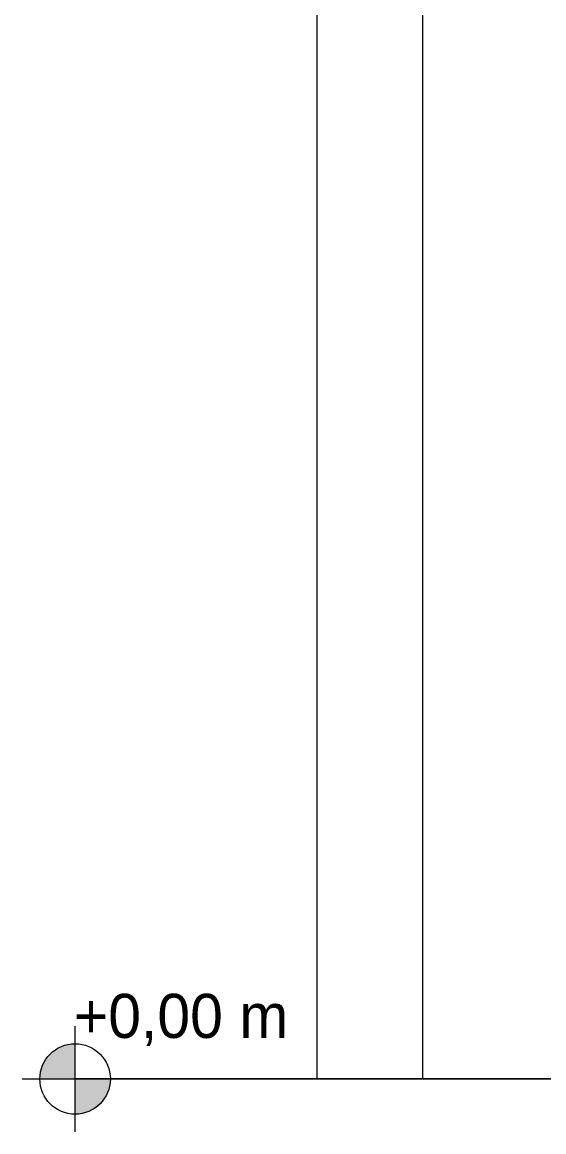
# Model space of a CAD drawing. Header units: metres. Extents: x -0.9 to 62, y -37.3 to 60.
# Drawn here: x 23.674 to 24.414, y -0.075 to 1.499 of the extents above; entities that cross this region are included whole.
import ezdxf

# ---------------------------------------------------------------- set-up
doc = ezdxf.new("R2010")
doc.units = ezdxf.units.M
doc.linetypes.add('IMPORT-DASHED2 _4_', pattern=[0.375, 0.25, -0.125])
doc.linetypes.add('IMPORT-HIDDEN2 _2_', pattern=[0.1875, 0.125, -0.0625])
for name, color, linetype, lineweight in [('A-DETL', 7, 'Continuous', 5), ('ARQ-COTA-50', 7, 'Continuous', 5), ('ARQ-ELEV6', 7, 'Continuous', 5), ('ARQ-MOB', 7, 'Continuous', 5), ('ARQ-PAR', 7, 'Continuous', 5), ('ARQ-PIS', 7, 'Continuous', 5), ('ARQ-POR', 7, 'Continuous', 5), ('ARQ-PROJ', 7, 'IMPORT-DASHED2 _4_', 5), ('ARQ-SAN', 7, 'Continuous', 5), ('ELE-PTO', 7, 'Continuous', 5), ('G-ANNO-DIMS', 7, 'Continuous', 5)]:
    doc.layers.add(name, color=color, linetype=linetype, lineweight=lineweight)
doc.layers.add('ARQ_1100_BASE_TÉRREO_GARAGEM_dwg', color=7, linetype='Continuous', lineweight=5, true_color=0x767676)
doc.styles.add('Century Gothic_3', font='GOTHIC.TTF', dxfattribs={"height": 0.0625})

# ---------------------------------------------------------------- blocks, each defined once
blk = doc.blocks.new('ARQ_1100_BASE_TÉRREO_GARAGEM_dwg_computadro-3723941-DD')
at = {"layer": 'ARQ-MOB'}
for p, q in [((42.3307, 0), (42.4156, 0)), ((42.7413, 0), (42.5013, 0)), ((42.7413, 0), (42.5013, 0)), ((42.7413, 0), (42.5013, 0)), ((42.7413, 0), (42.5013, 0)), ((42.9429, 0), (42.5537, 0)), ((42.6952, 0), (42.7887, 0)), ((42.7026, 0), (42.7962, 0)), ((42.8097, 0), (42.7647, 0)), ((42.8913, 0), (42.8313, 0)), ((42.8913, 0), (42.8313, 0)), ((42.8913, 0), (42.8313, 0)), ((42.8913, 0), (42.8313, 0)), ((42.9567, 0), (42.9767, 0)), ((42.9567, 0), (42.9655, 0)), ((43.1313, 0), (42.9655, 0)), ((43.1201, 0), (42.9767, 0)), ((43.0098, 0), (43.0198, 0)), ((43.0098, 0), (43.0198, 0)), ((43.0098, 0), (43.0734, 0)), ((43.0198, 0), (43.0634, 0)), ((43.0634, 0), (43.0198, 0)), ((43.0634, 0), (43.0734, 0)), ((43.0634, 0), (43.0734, 0)), ((43.1201, 0), (43.1401, 0)), ((43.1313, 0), (43.1401, 0)), ((42.4156, 0), (42.3307, 0)), ((42.3307, 0), (42.4156, 0)), ((42.9226, 0), (42.4726, 0)), ((42.4726, 0), (42.9226, 0)), ((42.5013, 0), (42.7413, 0)), ((42.7413, 0), (42.5013, 0)), ((42.5026, 0), (42.8926, 0)), ((42.8926, 0), (42.5026, 0)), ((42.7647, 0), (42.8097, 0)), ((42.8097, 0), (42.7647, 0)), ((42.7647, 0), (42.8097, 0)), ((42.8097, 0), (42.7647, 0)), ((42.7947, 0), (42.7797, 0)), ((42.8313, 0), (42.8913, 0)), ((42.8913, 0), (42.8313, 0)), ((42.8313, 0), (42.8926, 0))]:
    blk.add_line(p, q, dxfattribs=at)
at = {"layer": 'ARQ-MOB', "flags": 128}
for points in [[(42.5502, 0), (42.9394, 0), (42.944, 0), (42.5548, 0), (42.5502, 0)], [(42.5502, 0), (42.5576, 0), (42.9263, 0), (42.9394, 0)]]:
    blk.add_lwpolyline(points, dxfattribs=at)
at = {"layer": 'ARQ-MOB'}
blk.add_open_spline([(43.0416, 0), (43.0435, 0), (43.0479, 0), (43.0224, 0)], degree=3, dxfattribs=at)
blk = doc.blocks.new('ARQ_1100_BASE_TÉRREO_GARAGEM_dwg-3696053-DD')
at = {"lineweight": 5}
blk.add_line((42.3307, 0), (43.7326, 0), dxfattribs=at)
at = {"layer": 'ARQ-COTA-50'}
for q in [(45.8568, 0), (42.3322, 0), (42.3322, 0)]:
    blk.add_line((42.3307, 0), q, dxfattribs=at)
at = {"layer": 'ARQ-COTA-50', "flags": 128}
blk.add_lwpolyline([(45.8568, 0), (44.0826, 0), (42.3307, 0)], dxfattribs=at)
at = {"layer": 'ARQ-ELEV6'}
for p, q in [((42.3858, 0), (42.3307, 0)), ((42.3307, 0), (43.7326, 0)), ((43.7326, 0), (42.3307, 0)), ((42.6858, 0), (43.4458, 0)), ((43.4458, 0), (42.6858, 0))]:
    blk.add_line(p, q, dxfattribs=at)
at = {"layer": 'ARQ-MOB'}
for p, q in [((42.4331, 0), (42.3876, 0)), ((42.4626, 0), (42.4435, 0)), ((42.3307, 0), (43.9326, 0)), ((43.9326, 0), (42.3307, 0))]:
    blk.add_line(p, q, dxfattribs=at)
at = {"layer": 'ARQ-MOB', "flags": 128}
blk.add_lwpolyline([(42.8576, 0), (42.6976, 0), (42.5376, 0)], dxfattribs=at)
at = {"layer": 'ARQ-PAR'}
for p, q in [((42.3307, 0), (45.8568, 0)), ((43.9326, 0), (42.3307, 0)), ((43.9326, 0), (42.3307, 0)), ((44.0826, 0), (42.3307, 0)), ((42.3858, 0), (42.3307, 0)), ((42.5858, 0), (42.3307, 0)), ((42.3858, 0), (44.0158, 0)), ((43.7516, 0), (42.5858, 0)), ((42.5858, 0), (42.9158, 0)), ((42.9158, 0), (42.5858, 0)), ((42.5858, 0), (43.7516, 0)), ((42.7208, 0), (42.5858, 0)), ((42.5858, 0), (42.7508, 0))]:
    blk.add_line(p, q, dxfattribs=at)
at = {"layer": 'ARQ-PAR', "flags": 128}
for points in [[(45.8568, 0), (42.4658, 0)], [(42.5858, 0), (42.6858, 0)]]:
    blk.add_lwpolyline(points, close=True, dxfattribs=at)
at = {"layer": 'ARQ-PIS'}
for p, q in [((42.3307, 0), (45.8568, 0)), ((42.3307, 0), (42.3858, 0)), ((42.3858, 0), (42.3307, 0)), ((42.3858, 0), (42.3307, 0)), ((42.3307, 0), (42.3858, 0)), ((42.3858, 0), (42.3307, 0)), ((42.3307, 0), (42.3858, 0)), ((42.3858, 0), (42.3307, 0)), ((42.3307, 0), (42.3858, 0)), ((42.3858, 0), (42.3307, 0)), ((42.3307, 0), (42.3858, 0)), ((42.3858, 0), (42.3307, 0)), ((42.3307, 0), (42.3858, 0)), ((42.3858, 0), (42.3307, 0)), ((42.3307, 0), (42.3858, 0)), ((42.3858, 0), (42.3307, 0))]:
    blk.add_line(p, q, dxfattribs=at)
at = {"layer": 'ARQ-PIS', "flags": 128}
blk.add_lwpolyline([(42.3307, 0), (42.3858, 0)], close=True, dxfattribs=at)
at = {"layer": 'ARQ-POR', "linetype": 'IMPORT-HIDDEN2 _2_'}
for p in [(43.4458, 0), (43.4158, 0)]:
    blk.add_line(p, (42.7508, 0), dxfattribs=at)
at = {"layer": 'ARQ-POR'}
for p, q in [((42.6858, 0), (42.7208, 0)), ((42.6858, 0), (42.7208, 0)), ((42.7208, 0), (42.7108, 0)), ((42.7508, 0), (42.7108, 0)), ((42.7108, 0), (42.7508, 0)), ((42.7208, 0), (42.7108, 0)), ((42.7508, 0), (42.7108, 0)), ((42.7108, 0), (42.7508, 0))]:
    blk.add_line(p, q, dxfattribs=at)
at = {"layer": 'ARQ-POR', "flags": 128}
blk.add_lwpolyline([(42.7108, 0), (42.7008, 0), (42.6858, 0)], dxfattribs=at)
blk.add_lwpolyline([(42.7108, 0), (42.7008, 0), (42.6858, 0)], dxfattribs=at)
at = {"layer": 'ARQ-PROJ'}
blk.add_line((42.3307, 0), (43.8326, 0), dxfattribs=at)
at = {"layer": 'ARQ-SAN'}
for p, q in [((43.3858, 0), (42.5858, 0)), ((42.5858, 0), (43.3858, 0))]:
    blk.add_line(p, q, dxfattribs=at)
at = {"layer": 'ELE-PTO'}
blk.add_line((42.6474, 0), (42.6443, 0), dxfattribs=at)
blk.add_line((42.6474, 0), (42.6443, 0), dxfattribs=at)
blk.add_blockref('ARQ_1100_BASE_TÉRREO_GARAGEM_dwg_computadro-3723941-DD', (0, 0))
blk = doc.blocks.new('Elevações de ponto - Padrão-77235-DD')
at = {"layer": 'G-ANNO-DIMS', "true_color": 0xff0000}
h = blk.add_hatch(color=1, dxfattribs=at)
edge = h.paths.add_edge_path()
edge.add_line((42.0894, 3.8), (42.0394, 3.8))
edge.add_arc((42.0894, 3.8), 0.05, 90, 180, ccw=False)
edge.add_line((42.0894, 3.85), (42.0894, 3.8))
h = blk.add_hatch(color=1, dxfattribs=at)
edge = h.paths.add_edge_path()
edge.add_line((42.0894, 3.8), (42.1394, 3.8))
edge.add_arc((42.0894, 3.8), 0.05, 270, 360, ccw=False)
edge.add_line((42.0894, 3.75), (42.0894, 3.8))
at = {"layer": 'G-ANNO-DIMS'}
for p, q in [((42.0894, 3.725), (42.0894, 3.875)), ((42.0144, 3.8), (42.4394, 3.8))]:
    blk.add_line(p, q, dxfattribs=at)
blk.add_circle((42.0894, 3.8), 0.05, dxfattribs=at)

msp = doc.modelspace()

# ---------------------------------------------------------------- linework, layer by layer
at = {"layer": 'A-DETL', "color": 9, "true_color": 0xc0c0c0}
for p, q in [((24.0928, 0), (24.0928, 3.8)), ((24.2428, 0), (24.2428, 3.8)), ((27.2428, 0), (24.2428, 0))]:
    msp.add_line(p, q, dxfattribs=at)
at = {"layer": 'G-ANNO-DIMS'}
msp.add_line((24.2428, 0), (23.7493, 0), dxfattribs=at)

# ---------------------------------------------------------------- block references
at = {"layer": 'ARQ_1100_BASE_TÉRREO_GARAGEM_dwg', "color": 7}
msp.add_blockref('ARQ_1100_BASE_TÉRREO_GARAGEM_dwg-3696053-DD', (-18.343, 0), dxfattribs=at)
at = {"layer": 'G-ANNO-DIMS', "color": 1, "true_color": 0xff0000}
msp.add_blockref('Elevações de ponto - Padrão-77235-DD', (-18.3401, -3.8), dxfattribs=at)

# ---------------------------------------------------------------- texts
at = {"layer": 'G-ANNO-DIMS', "insert": (23.7475, 0.1207), "char_height": 0.0625, "width": 0.385274, "attachment_point": 1, "line_spacing_factor": 0.984502, "style": 'Century Gothic_3'}
msp.add_mtext('+0,00 m', dxfattribs=at)

doc.saveas('drawing.dxf')
